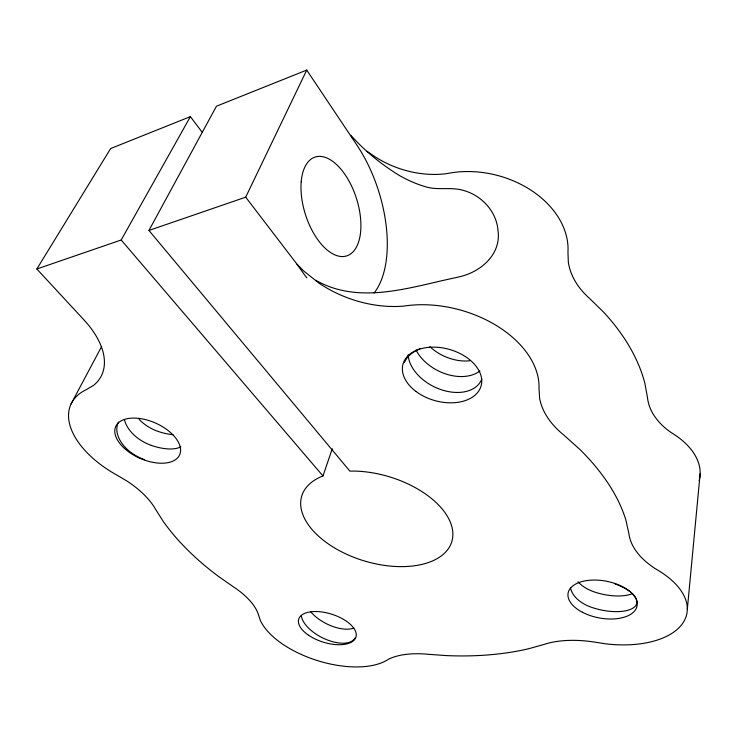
<?xml version="1.0" encoding="UTF-8"?>
<svg xmlns="http://www.w3.org/2000/svg" width="737" height="737" viewBox="0 0 737 737"><rect width="100%" height="100%" fill="white"/><g stroke="black" fill="none" stroke-linecap="round" stroke-linejoin="round"><path stroke-width="1.11" d="M687.326 609.223L700.15 473.569M374.037 293.068A102.093 52.723 72.2 0 0 356.948 145.18L306.739 70.079L216.466 106.202L148.938 230.451L349.854 471.1L353.097 471.063A78.417 43.898 16.9 0 1 452.831 535.808A78.417 43.898 16.9 0 1 348.242 554.989A78.417 43.898 16.9 0 1 320.273 477.079L322.981 475.964L332.249 448.833M148.938 230.451L245.697 197.175L306.739 70.079M71.084 403.913L101.678 346.418M245.697 197.175L297.048 264.279L303.699 271.013L318.918 283.091A102.121 74.4 20.8 0 0 403.093 306.159L407.662 305.579A97.818 64.285 15.6 0 1 538.996 388.463L539.641 398.551A97.376 63.474 7.8 0 0 563.612 434.894L579.319 448.916A253.712 143.586 16.9 0 1 625.879 520.018L628.974 534.049A89.628 50.917 6.8 0 0 654.659 568.236L658.215 570.401A84.571 45.15 10.6 0 1 682.434 623.677A84.571 45.15 10.6 0 1 605.63 643.816L593.073 641.863A72.88 35.459 11.4 0 0 543.943 644.46L528.908 648.671A253.712 143.586 16.9 0 1 446.502 655.598L428.547 654.318A66.689 31.194 14.8 0 0 388.666 659.182L386.667 660.343A72.309 35.247 17.5 0 1 316.753 660.38A72.309 35.247 17.5 0 1 260.189 620.029L258.226 613.976A66.726 31.627 20.4 0 0 232.809 586.412L218.594 576.491A253.712 143.586 16.9 0 1 163.328 521.52L155.571 509.304A72.862 36.518 23.7 0 0 127.768 481.565L117.496 475.42A84.313 46.505 23.8 0 1 86.321 389.624L93.415 385.469A86.653 48.679 28.5 0 0 84.092 320.051L36.85 269.005L121.19 239.995L190.395 116.63L202.122 132.181M36.85 269.005L110.651 148.533L190.395 116.63M315.758 280.272C359.822 305.523 411.522 286.739 457.299 277.324L457.999 277.094C479.824 272.773 501.519 254.864 498 230.524C496.6 211.399 481.399 195.194 463.195 190.349C450.528 186.636 437.161 190.772 424.576 186.461C415.981 183.891 407.819 180.187 399.979 175.839C381.784 164.738 364.962 151.214 350.812 135.24M367.008 151.361L370.066 153.36A91.628 74.63 21.8 0 0 446.207 173.702L450.39 172.965A88.652 65.796 14.8 0 1 567.96 251.999L568.328 262.197A88.035 64.515 4.8 0 0 589.434 298.31L603.511 312.055A232.791 150.68 16.5 0 1 644.884 383.323L647.51 397.713A81.687 52.797 4.2 0 0 670.596 432.158L673.848 434.259A77.717 47.601 8.9 0 1 699.137 480.561M121.19 239.995L322.981 475.964M297.048 264.279L304.215 274.44A102.093 52.723 72.2 0 0 306.878 277.84M408.141 354.783A39.724 26.55 26.4 0 0 440.367 389.403A39.724 26.55 26.4 0 0 481.16 380.55A39.973 25.638 5.2 0 0 481.814 379.048M479.898 370.951A39.273 26.643 26.4 0 1 416.046 350.038M469.93 360.725A38.831 26.725 26.5 0 1 429.883 346.703M404.475 362.429A39.973 25.638 5.2 0 1 419.933 348.794M180.814 446.779A34.317 15.044 22.7 0 1 151.269 445.369M151.278 445.36A34.123 22.921 25.3 0 1 124.378 419.473M172.974 434.673A33.985 15.256 22.8 0 1 157.792 431.302A33.791 22.976 25.5 0 1 139.044 419.279M144.627 459.695A34.455 22.856 25.1 0 1 118.473 422.052M353.797 628.099A29.369 14.685 27 0 1 310.599 611.599M354.93 637.966A29.618 14.547 26.9 0 1 325.865 639.357A29.618 14.547 26.9 0 1 301.332 615.459M577.983 581.733A34.031 22.303 7.7 0 0 593.663 591.71A34.28 14.703 12.7 0 0 632.484 593.589M636.74 600.01A34.621 14.482 12.8 0 1 591.295 607.242A34.363 22.248 7.9 0 1 570.475 587.767M615.082 583.971A34.621 14.482 12.8 0 1 633.746 594.952M634.603 595.975A34.621 14.482 12.8 0 1 635.34 596.998M635.939 598.011A34.621 14.482 12.8 0 1 636.409 599.015M124.498 448.446A34.961 19.263 23.8 0 0 179.524 455.088A34.961 19.263 23.8 0 0 139.063 418.413A34.961 19.263 23.8 0 0 124.498 448.446M415.852 391.365A40.544 26.606 15.6 0 0 480.975 386.308A40.544 26.606 15.6 0 0 429.312 347.293A40.544 26.606 15.6 0 0 415.852 391.365M582.368 612.235A35.063 18.701 10.6 0 0 637.044 605.98A35.063 18.701 10.6 0 0 588.319 580.388A35.063 18.701 10.6 0 0 582.368 612.235M308.573 635.239A29.987 14.602 17.5 0 0 355.805 637.56A29.987 14.602 17.5 0 0 317.665 611.59A29.987 14.602 17.5 0 0 308.573 635.239M301.203 181.818A51.885 26.744 72.3 0 0 342.668 256.559A51.885 26.744 72.3 0 0 349.025 181.062A51.885 26.744 72.3 0 0 301.203 181.818"/></g></svg>
